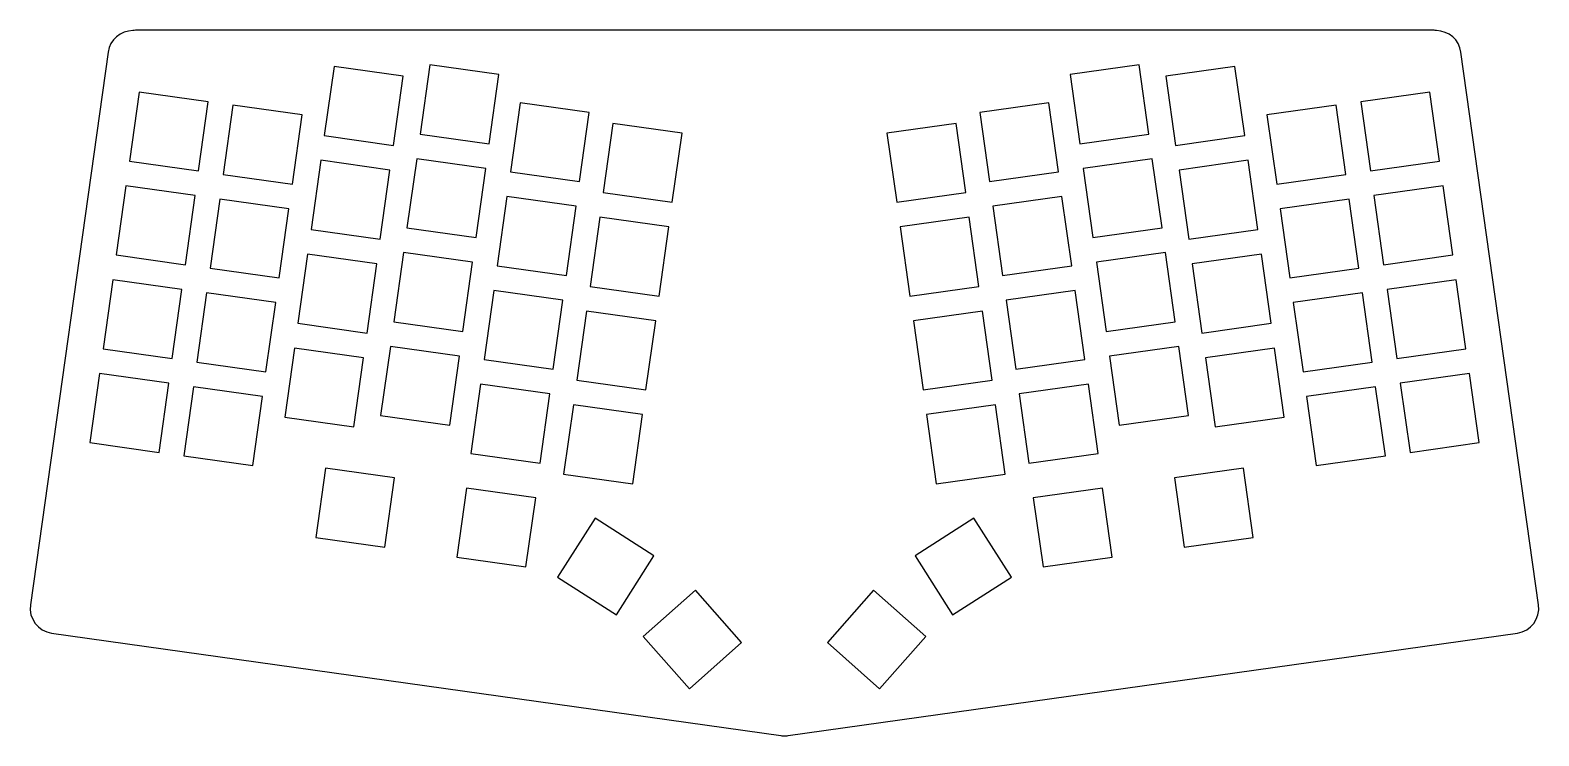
# Model space of a CAD drawing. Header units: millimetres. Extents: x -20 to 283, y -65 to 77.
import ezdxf

# ---------------------------------------------------------------- set-up
doc = ezdxf.new("R2010")
doc.units = ezdxf.units.MM

msp = doc.modelspace()

# ---------------------------------------------------------------- linework, layer by layer
for p, q in [((261.27, 76.75), (1.71, 76.75)), ((-4.26, 72.35), (-19.84, -38.48)), ((60.3, 69.79), (58.35, 55.92)), ((74.16, 67.84), (60.3, 69.79)), ((202.59, 69.79), (188.72, 67.84)), ((204.54, 55.92), (202.59, 69.79)), ((282.72, -38.48), (267.15, 72.35)), ((41.07, 69.46), (39.12, 55.6)), ((54.93, 67.51), (41.07, 69.46)), ((52.98, 53.65), (54.93, 67.51)), ((72.21, 53.97), (74.16, 67.84)), ((188.72, 67.84), (190.67, 53.97)), ((221.82, 69.46), (207.96, 67.51)), ((207.96, 67.51), (209.91, 53.65)), ((223.77, 55.6), (221.82, 69.46)), ((1.98, 64.35), (0.03, 50.49)), ((15.84, 62.4), (1.98, 64.35)), ((260.91, 64.35), (247.05, 62.4)), ((262.86, 50.49), (260.91, 64.35)), ((13.89, 48.54), (15.84, 62.4)), ((20.79, 61.71), (18.84, 47.84)), ((34.65, 59.76), (20.79, 61.71)), ((78.42, 62.19), (76.47, 48.33)), ((92.28, 60.24), (78.42, 62.19)), ((184.47, 62.19), (170.61, 60.24)), ((186.42, 48.33), (184.47, 62.19)), ((242.1, 61.71), (228.23, 59.76)), ((244.05, 47.84), (242.1, 61.71)), ((247.05, 62.4), (249, 48.54)), ((32.71, 45.89), (34.65, 59.76)), ((90.33, 46.38), (92.28, 60.24)), ((97.02, 58.06), (95.08, 44.2)), ((110.89, 56.11), (97.02, 58.06)), ((165.86, 58.06), (152, 56.11)), ((167.81, 44.2), (165.86, 58.06)), ((170.61, 60.24), (172.55, 46.38)), ((228.23, 59.76), (230.18, 45.89)), ((39.12, 55.6), (52.98, 53.65)), ((58.35, 55.92), (72.21, 53.97)), ((108.94, 42.25), (110.89, 56.11)), ((152, 56.11), (153.95, 42.25)), ((190.67, 53.97), (204.54, 55.92)), ((209.91, 53.65), (223.77, 55.6)), ((0.03, 50.49), (13.89, 48.54)), ((38.42, 50.65), (36.47, 36.78)), ((52.29, 48.7), (38.42, 50.65)), ((50.34, 34.83), (52.29, 48.7)), ((57.66, 50.97), (55.71, 37.11)), ((71.52, 49.02), (57.66, 50.97)), ((69.57, 35.16), (71.52, 49.02)), ((205.23, 50.97), (191.37, 49.02)), ((191.37, 49.02), (193.32, 35.16)), ((207.18, 37.11), (205.23, 50.97)), ((224.47, 50.65), (210.6, 48.7)), ((210.6, 48.7), (212.55, 34.83)), ((226.41, 36.78), (224.47, 50.65)), ((249, 48.54), (262.86, 50.49)), ((-0.67, 45.54), (-2.62, 31.67)), ((13.19, 43.59), (-0.67, 45.54)), ((18.84, 47.84), (32.71, 45.89)), ((76.47, 48.33), (90.33, 46.38)), ((172.55, 46.38), (186.42, 48.33)), ((230.18, 45.89), (244.05, 47.84)), ((263.56, 45.54), (249.69, 43.59)), ((265.51, 31.67), (263.56, 45.54)), ((11.25, 29.72), (13.19, 43.59)), ((18.15, 42.89), (16.2, 29.03)), ((32.01, 40.94), (18.15, 42.89)), ((75.77, 43.38), (73.83, 29.51)), ((89.64, 41.43), (75.77, 43.38)), ((95.08, 44.2), (108.94, 42.25)), ((153.95, 42.25), (167.81, 44.2)), ((187.11, 43.38), (173.25, 41.43)), ((189.06, 29.51), (187.11, 43.38)), ((244.74, 42.89), (230.88, 40.94)), ((246.69, 29.03), (244.74, 42.89)), ((249.69, 43.59), (251.64, 29.72)), ((30.06, 27.08), (32.01, 40.94)), ((87.69, 27.56), (89.64, 41.43)), ((173.25, 41.43), (175.2, 27.56)), ((230.88, 40.94), (232.83, 27.08)), ((36.47, 36.78), (50.34, 34.83)), ((55.71, 37.11), (69.57, 35.16)), ((94.38, 39.25), (92.43, 25.38)), ((108.24, 37.3), (94.38, 39.25)), ((106.3, 23.43), (108.24, 37.3)), ((168.51, 39.25), (154.64, 37.3)), ((154.64, 37.3), (156.59, 23.43)), ((170.46, 25.38), (168.51, 39.25)), ((193.32, 35.16), (207.18, 37.11)), ((212.55, 34.83), (226.41, 36.78)), ((-2.62, 31.67), (11.25, 29.72)), ((35.78, 31.83), (33.83, 17.97)), ((49.64, 29.88), (35.78, 31.83)), ((55.01, 32.16), (53.06, 18.29)), ((68.87, 30.21), (55.01, 32.16)), ((207.88, 32.16), (194.01, 30.21)), ((209.83, 18.29), (207.88, 32.16)), ((227.11, 31.83), (213.25, 29.88)), ((229.06, 17.97), (227.11, 31.83)), ((251.64, 29.72), (265.51, 31.67)), ((16.2, 29.03), (30.06, 27.08)), ((47.69, 16.02), (49.64, 29.88)), ((66.93, 16.34), (68.87, 30.21)), ((73.83, 29.51), (87.69, 27.56)), ((175.2, 27.56), (189.06, 29.51)), ((194.01, 30.21), (195.96, 16.34)), ((213.25, 29.88), (215.19, 16.02)), ((232.83, 27.08), (246.69, 29.03)), ((-3.31, 26.72), (-5.26, 12.86)), ((10.55, 24.77), (-3.31, 26.72)), ((8.6, 10.91), (10.55, 24.77)), ((73.13, 24.56), (71.18, 10.7)), ((86.99, 22.61), (73.13, 24.56)), ((92.43, 25.38), (106.3, 23.43)), ((156.59, 23.43), (170.46, 25.38)), ((189.76, 24.56), (175.89, 22.61)), ((191.71, 10.7), (189.76, 24.56)), ((266.2, 26.72), (252.34, 24.77)), ((252.34, 24.77), (254.29, 10.91)), ((268.15, 12.86), (266.2, 26.72)), ((15.5, 24.08), (13.55, 10.21)), ((29.37, 22.13), (15.5, 24.08)), ((27.42, 8.26), (29.37, 22.13)), ((85.05, 8.75), (86.99, 22.61)), ((175.89, 22.61), (177.84, 8.75)), ((247.39, 24.08), (233.52, 22.13)), ((233.52, 22.13), (235.47, 8.26)), ((249.33, 10.21), (247.39, 24.08)), ((53.06, 18.29), (66.93, 16.34)), ((91.74, 20.43), (89.79, 6.57)), ((105.6, 18.48), (91.74, 20.43)), ((103.65, 4.62), (105.6, 18.48)), ((171.15, 20.43), (157.29, 18.48)), ((157.29, 18.48), (159.24, 4.62)), ((173.1, 6.57), (171.15, 20.43)), ((195.96, 16.34), (209.83, 18.29)), ((33.83, 17.97), (47.69, 16.02)), ((215.19, 16.02), (229.06, 17.97)), ((-5.26, 12.86), (8.6, 10.91)), ((33.13, 13.02), (31.19, -0.85)), ((47, 11.07), (33.13, 13.02)), ((52.37, 13.34), (50.42, -0.52)), ((66.23, 11.39), (52.37, 13.34)), ((210.52, 13.34), (196.66, 11.39)), ((212.47, -0.52), (210.52, 13.34)), ((229.75, 13.02), (215.89, 11.07)), ((231.7, -0.85), (229.75, 13.02)), ((254.29, 10.91), (268.15, 12.86)), ((13.55, 10.21), (27.42, 8.26)), ((45.05, -2.8), (47, 11.07)), ((64.28, -2.47), (66.23, 11.39)), ((71.18, 10.7), (85.05, 8.75)), ((177.84, 8.75), (191.71, 10.7)), ((196.66, 11.39), (198.61, -2.47)), ((215.89, 11.07), (217.84, -2.8)), ((235.47, 8.26), (249.33, 10.21)), ((-5.96, 7.91), (-7.91, -5.96)), ((7.91, 5.96), (-5.96, 7.91)), ((89.79, 6.57), (103.65, 4.62)), ((159.24, 4.62), (173.1, 6.57)), ((268.85, 7.91), (254.98, 5.96)), ((270.79, -5.96), (268.85, 7.91)), ((5.96, -7.91), (7.91, 5.96)), ((12.86, 5.26), (10.91, -8.6)), ((26.72, 3.31), (12.86, 5.26)), ((24.77, -10.55), (26.72, 3.31)), ((70.49, 5.75), (68.54, -8.12)), ((84.35, 3.8), (70.49, 5.75)), ((82.4, -10.07), (84.35, 3.8)), ((192.4, 5.75), (178.54, 3.8)), ((178.54, 3.8), (180.49, -10.07)), ((194.35, -8.12), (192.4, 5.75)), ((250.03, 5.26), (236.17, 3.31)), ((236.17, 3.31), (238.12, -10.55)), ((251.98, -8.6), (250.03, 5.26)), ((254.98, 5.96), (256.93, -7.91)), ((89.09, 1.62), (87.14, -12.25)), ((102.96, -0.33), (89.09, 1.62)), ((173.8, 1.62), (159.93, -0.33)), ((175.74, -12.25), (173.8, 1.62)), ((31.19, -0.85), (45.05, -2.8)), ((50.42, -0.52), (64.28, -2.47)), ((101.01, -14.2), (102.96, -0.33)), ((159.93, -0.33), (161.88, -14.2)), ((198.61, -2.47), (212.47, -0.52)), ((217.84, -2.8), (231.7, -0.85)), ((-7.91, -5.96), (5.96, -7.91)), ((256.93, -7.91), (270.79, -5.96)), ((10.91, -8.6), (24.77, -10.55)), ((68.54, -8.12), (82.4, -10.07)), ((180.49, -10.07), (194.35, -8.12)), ((238.12, -10.55), (251.98, -8.6)), ((39.37, -11.09), (37.42, -24.95)), ((53.23, -13.03), (39.37, -11.09)), ((223.52, -11.09), (209.66, -13.03)), ((225.47, -24.95), (223.52, -11.09)), ((51.28, -26.9), (53.23, -13.03)), ((67.66, -15.06), (65.71, -28.93)), ((81.53, -17.01), (67.66, -15.06)), ((87.14, -12.25), (101.01, -14.2)), ((161.88, -14.2), (175.74, -12.25)), ((195.23, -15.06), (181.36, -17.01)), ((197.17, -28.93), (195.23, -15.06)), ((209.66, -13.03), (211.61, -26.9)), ((79.58, -30.88), (81.53, -17.01)), ((181.36, -17.01), (183.31, -30.88)), ((93.44, -21.12), (85.92, -32.93)), ((105.25, -28.65), (93.44, -21.12)), ((169.45, -21.12), (157.64, -28.65)), ((176.97, -32.93), (169.45, -21.12)), ((37.42, -24.95), (51.28, -26.9)), ((211.61, -26.9), (225.47, -24.95)), ((65.71, -28.93), (79.58, -30.88)), ((97.73, -40.45), (105.25, -28.65)), ((157.64, -28.65), (165.16, -40.45)), ((183.31, -30.88), (197.17, -28.93)), ((85.92, -32.93), (97.73, -40.45)), ((165.16, -40.45), (176.97, -32.93)), ((113.57, -35.53), (103.09, -44.8)), ((122.85, -46.01), (113.57, -35.53)), ((149.32, -35.53), (140.04, -46.01)), ((159.8, -44.8), (149.32, -35.53)), ((-15.58, -44.13), (130.72, -64.69)), ((103.09, -44.8), (112.36, -55.29)), ((132.17, -64.69), (278.47, -44.13)), ((150.53, -55.29), (159.8, -44.8)), ((112.36, -55.29), (122.85, -46.01)), ((140.04, -46.01), (150.53, -55.29))]:
    msp.add_line(p, q)
for centre, start, end in [((0.69, 71.65), 89.4213, 172), ((1.71, 71.75), 90, 101.1669), ((261.27, 71.75), 78.8395, 90), ((262.2, 71.65), 8, 89.5593), ((-14.89, -39.18), 172, 262), ((277.77, -39.18), 278, 8), ((131.41, -59.74), 262, 270.3761), ((131.48, -59.74), 269.6239, 278)]:
    msp.add_arc(centre, 5, start, end)

doc.saveas('drawing.dxf')
